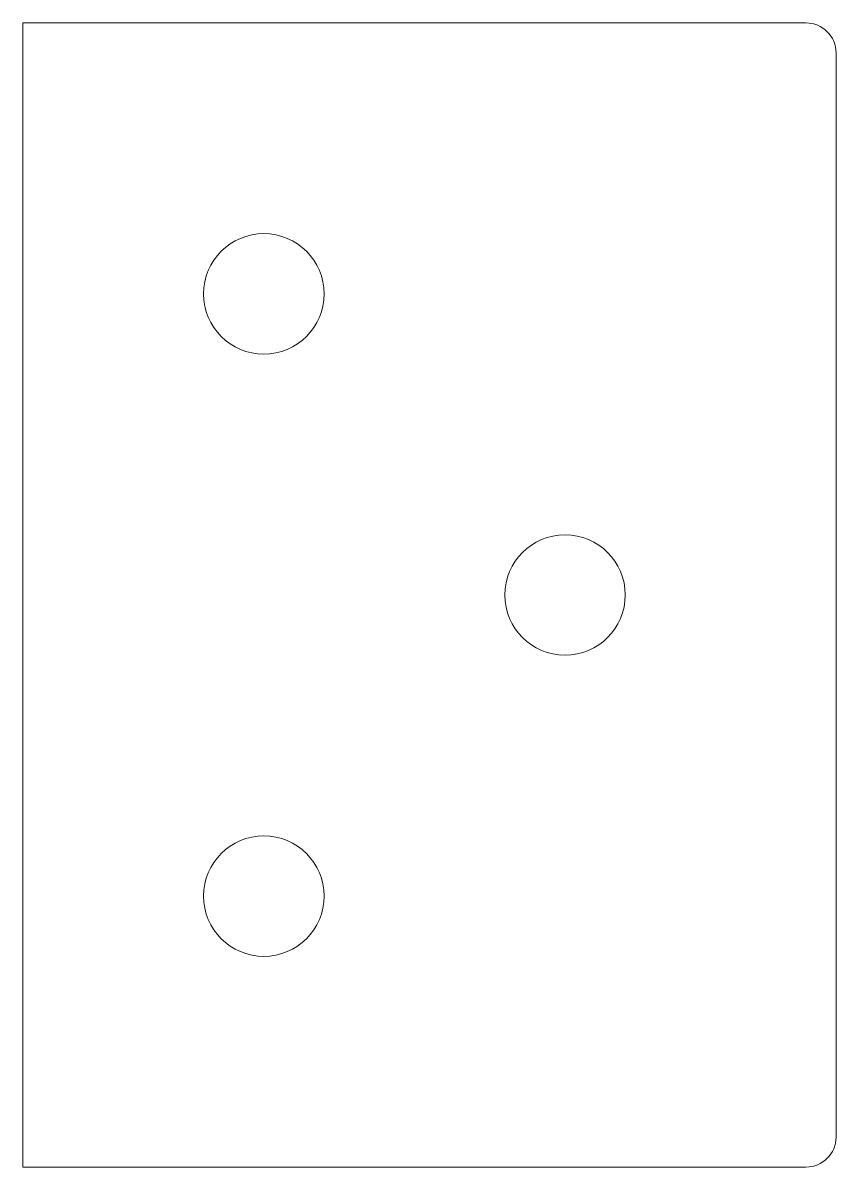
# Model space of a CAD drawing. Header units: millimetres. Extents: x 36.1 to 63.1, y -19 to 19.
import ezdxf

# ---------------------------------------------------------------- set-up
doc = ezdxf.new("R2010")
doc.units = ezdxf.units.MM

msp = doc.modelspace()

# ---------------------------------------------------------------- linework, layer by layer
at = {"color": 7, "linetype": 'Continuous', "lineweight": 15}
for p, q in [((36.144, 19), (36.144, -19)), ((62.144, 19), (36.144, 19)), ((63.144, -18), (63.144, 18)), ((36.144, -19), (62.144, -19))]:
    msp.add_line(p, q, dxfattribs=at)
for centre in [(44.144, 10), (54.144, 0), (44.144, -10)]:
    msp.add_circle(centre, 2, dxfattribs=at)
for centre, start, end in [((62.144, 18), 360, 90), ((62.144, -18), 270, 360)]:
    msp.add_arc(centre, 1, start, end, dxfattribs=at)

doc.saveas('drawing.dxf')
